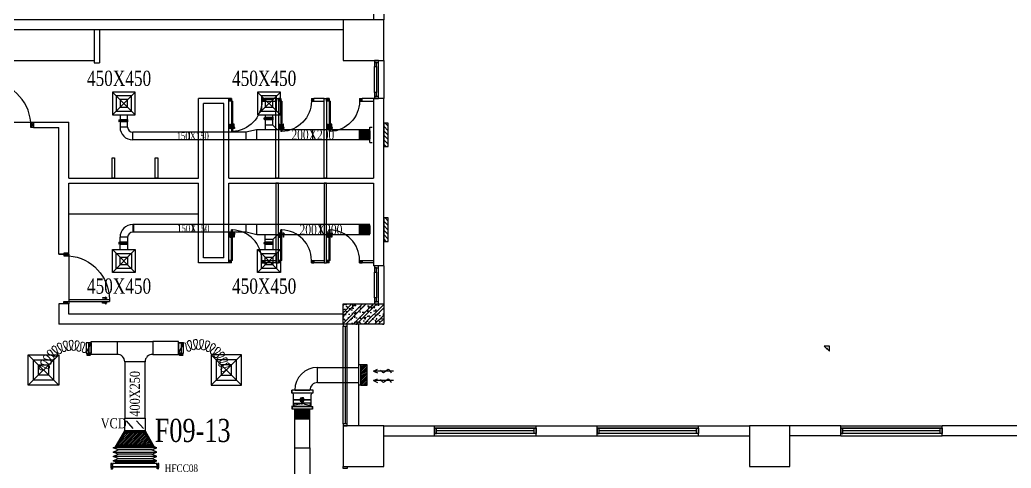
# Model space of a CAD drawing. Header units: metres. Extents: x 352651 to 1421851, y -87441 to -24441.
# Drawn here: x 1104416 to 1123938, y -57295 to -48460 of the extents above; entities that cross this region are included whole.
import ezdxf
from ezdxf.enums import TextEntityAlignment as Align

# ---------------------------------------------------------------- set-up
doc = ezdxf.new("R2010")
doc.units = ezdxf.units.M
doc.header["$LTSCALE"] = 300
doc.header["$MEASUREMENT"] = 0
for name, color, linetype in [('bat noi mem', 4, 'CONTINUOUS'), ('CUA', 8, 'CONTINUOUS'), ('CUAGIO', 2, 'CONTINUOUS'), ('dien', 2, 'CONTINUOUS'), ('HATCH', 145, 'CONTINUOUS'), ('KT', 1, 'CONTINUOUS'), ('THAY', 9, 'CONTINUOUS'), ('thiet bi', 11, 'CONTINUOUS'), ('TUONG', 7, 'CONTINUOUS'), ('vach', 6, 'CONTINUOUS')]:
    doc.layers.add(name, color=color, linetype=linetype)
doc.layers.add('noi mem', color=5, linetype='BATTING', lineweight=0)
doc.styles.add('PHU', font='vntimeh.shx', dxfattribs={"width": 0.8})
doc.styles.add('ROMANS', font='romans.shx', dxfattribs={"width": 0.75, "bigfont": 'romancvn.shx'})
doc.styles.add('VNCC-RMD', font='vntimeh.shx', dxfattribs={"width": 0.75, "height": 300, "bigfont": 'vns.shx'})
doc.linetypes.add('BATTING', pattern='A,0.0001,-0.1,[134,ltypeshp.shx,S=0.1,R=0,X=-0.1,Y=0],-0.2,[134,ltypeshp.shx,S=0.1,R=180,X=0.1,Y=0],-0.1', length=0.4001)

# ---------------------------------------------------------------- blocks, each defined once
blk = doc.blocks.new('A$C1C310622')
at = {"layer": 'CUA', "ltscale": 0.2}
for p, q in [((-167.75, -342.85), (-168.25, -343.35)), ((-167.75, -343.35), (-168.25, -342.85)), ((-167.75, -342.85), (-168.25, -342.85)), ((-168.25, -343.35), (-168.25, -342.85)), ((-167.75, -343.35), (-168.25, -343.35)), ((-167.75, -342.85), (-167.75, -343.35)), ((-167.75, -342.85), (-167.75, -343.35)), ((-167.75, -342.85), (-167.75, -342.85)), ((-161.95, -343.35), (-161.95, -349.35)), ((-161.95, -343.35), (-161.75, -343.35)), ((-161.75, -342.85), (-161.75, -343.35)), ((-161.75, -342.85), (-161.75, -342.85)), ((-161.75, -342.85), (-161.25, -342.85)), ((-161.75, -342.85), (-161.75, -343.35)), ((-161.75, -343.35), (-161.25, -342.85)), ((-161.75, -342.85), (-161.25, -343.35)), ((-161.75, -343.35), (-161.75, -349.35)), ((-161.75, -343.35), (-161.25, -343.35)), ((-161.25, -343.35), (-161.25, -342.85)), ((-161.99, -348.6), (-162.48, -348.6)), ((-162.29, -348.44), (-162.29, -347.94)), ((-162.29, -347.94), (-162.17, -347.94)), ((-162.23, -348.86), (-162.23, -348.31)), ((-162.17, -348.44), (-162.17, -347.94)), ((-161.95, -349.35), (-161.75, -349.35)), ((-161.75, -348.6), (-161.26, -348.6)), ((-161.56, -348.44), (-161.56, -347.94)), ((-161.44, -347.94), (-161.56, -347.94)), ((-161.5, -348.86), (-161.5, -348.31)), ((-161.44, -348.44), (-161.44, -347.94))]:
    blk.add_line(p, q, dxfattribs=at)
for centre in [(-162.23, -348.6), (-161.5, -348.6)]:
    blk.add_circle(centre, 0.173, dxfattribs=at)
at = {"layer": 'CUA', "linetype": 'Continuous'}
blk.add_arc((-161.75, -343.35), 6, 180, 268.2368, dxfattribs=at)
blk = doc.blocks.new('c1000')
at = {"layer": 'CUA', "ltscale": 0.2}
for p, q in [((47, 825), (-2, 825)), ((16, 809), (16, 760)), ((22, 851), (22, 797)), ((28, 809), (28, 760)), ((50, 100), (50, 900)), ((90, 900), (50, 900)), ((90, 100), (90, 900)), ((93, 825), (142, 825)), ((112, 809), (112, 760)), ((118, 851), (118, 797)), ((124, 809), (124, 760)), ((16, 760), (28, 760)), ((124, 760), (112, 760)), ((50, 100), (0, 0)), ((50, 0), (0, 100)), ((50, 0), (50, 100)), ((90, 100), (50, 100)), ((50, 0), (50, 0)), ((950, 0), (950, 100)), ((950, 0), (1000, 100)), ((950, 100), (1000, 0)), ((950, 0), (950, 0))]:
    blk.add_line(p, q, dxfattribs=at)
for points in [[(50, 100), (0, 100), (0, 0), (50, 0)], [(950, 100), (1000, 100), (1000, 0), (950, 0)]]:
    blk.add_lwpolyline(points, close=True, dxfattribs=at)
for centre in [(22, 825), (118, 825)]:
    blk.add_circle(centre, 17.3, dxfattribs=at)
blk.add_arc((81, 28), 872, 4.759, 89.399, dxfattribs=at)
blk = doc.blocks.new('cot1')
at = {"layer": 'vach'}
blk.add_lwpolyline([(-400, -400), (400, -400), (400, 400), (-400, 400)], close=True, dxfattribs=at)
blk = doc.blocks.new('SAD')
at = {"layer": 'CUAGIO', "color": 8}
for p, q in [((-300, -300), (300, 300)), ((300, -300), (-300, 300))]:
    blk.add_line(p, q, dxfattribs=at)
at = {"layer": 'CUAGIO'}
blk.add_lwpolyline([(300, -300), (300, 300), (-300, 300), (-300, -300)], close=True, dxfattribs=at)
at = {"layer": 'CUAGIO', "color": 8}
for points in [[(200, -200), (200, 200), (-200, 200), (-200, -200)], [(100, -100), (100, 100), (-100, 100), (-100, -100)]]:
    blk.add_lwpolyline(points, close=True, dxfattribs=at)
blk = doc.blocks.new('1-van gio D200')
at = {"layer": 'CUAGIO'}
h = blk.add_hatch(dxfattribs=at)
h.set_pattern_fill('ANSI31', color=256, scale=100, style=0)
edge = h.paths.add_edge_path()
edge.add_ellipse((486127, -58494), major_axis=(-38.1, 0), ratio=0.310482, start_angle=0, end_angle=360, ccw=False)
for p, q in [((486167, -58437), (486087, -58277)), ((486127, -58257), (486127, -58494))]:
    blk.add_line(p, q, dxfattribs=at)
at = {"layer": 'CUAGIO', "const_width": 3}
for points in [[(486127, -58457), (486177, -58457), (486177, -58257), (486077, -58257), (486077, -58457), (486127, -58457)], [(486167, -58437), (486087, -58277)], [(486127, -58257), (486127, -58494)]]:
    blk.add_lwpolyline(points, dxfattribs=at)
at = {"layer": 'CUAGIO'}
blk.add_lwpolyline([(486177, -58457), (486077, -58457), (486077, -58257), (486177, -58257)], close=True, dxfattribs=at)
at = {"layer": 'CUAGIO', "const_width": 5.35}
blk.add_lwpolyline([(486131, -58357, -1), (486123, -58357, -1)], format="xyb", close=True, dxfattribs=at)
at = {"layer": 'CUAGIO', "extrusion": (0, 0, -1)}
blk.add_ellipse((486127, -58494), major_axis=(-38.1, 0), ratio=0.310482, start_param=-1.570796, end_param=4.712389, dxfattribs=at)
blk = doc.blocks.new('Quat thong gio 2')
at = {"layer": 'CUAGIO', "color": 2}
for p, q in [((604439, -54339), (604439, -54304)), ((604439, -54689), (604439, -54339)), ((604439, -54339), (604676, -54339)), ((604504, -54352), (604504, -54499)), ((604574, -54339), (604574, -54478)), ((604576, -54339), (604576, -54478)), ((604711, -54304), (604711, -54724)), ((604711, -54304), (604711, -54304)), ((604493, -54499), (604493, -54511)), ((604493, -54499), (604512, -54499)), ((604493, -54523), (604493, -54511)), ((604493, -54523), (604512, -54523)), ((604504, -54486), (604497, -54486)), ((604504, -54536), (604497, -54536)), ((604500, -54486), (604500, -54499)), ((604500, -54536), (604500, -54523)), ((604504, -54670), (604504, -54523)), ((604512, -54499), (604512, -54511)), ((604512, -54506), (604535, -54506)), ((604512, -54523), (604512, -54511)), ((604512, -54516), (604535, -54516)), ((604535, -54494), (604551, -54479)), ((604535, -54494), (604535, -54511)), ((604535, -54528), (604535, -54511)), ((604535, -54528), (604551, -54543)), ((604551, -54479), (604551, -54511)), ((604551, -54479), (604598, -54479)), ((604551, -54543), (604551, -54511)), ((604551, -54543), (604598, -54543)), ((604574, -54543), (604574, -54689)), ((604575, -54543), (604575, -54479)), ((604576, -54543), (604576, -54689)), ((604598, -54479), (604598, -54543)), ((604613, -54494), (604613, -54511)), ((604613, -54528), (604613, -54511)), ((604439, -54689), (604676, -54689)), ((604439, -54689), (604439, -54724)), ((604711, -54724), (604711, -54724))]:
    blk.add_line(p, q, dxfattribs=at)
at = {"layer": 'CUAGIO', "color": 2, "const_width": 1}
for points in [[(604439, -54304), (604439, -54339)], [(604439, -54724), (604439, -54689)]]:
    blk.add_lwpolyline(points, dxfattribs=at)
for points in [[(604711, -54304), (604711, -54304, -0.414214), (604676, -54339), (604439, -54339)], [(604711, -54724), (604711, -54724, 0.414214), (604676, -54689), (604439, -54689)]]:
    blk.add_lwpolyline(points, format="xyb", dxfattribs=at)
at = {"layer": 'CUAGIO', "color": 2}
for points in [[(604497, -54486, -0.067078), (604469, -54367, -0.673836), (604504, -54352)], [(604497, -54536, 0.067078), (604469, -54655, 0.673836), (604504, -54670)]]:
    blk.add_lwpolyline(points, format="xyb", dxfattribs=at)
for centre, radius, start, end in [((604676, -54304), 35, 270, 0), ((604575, -54478), 1.5, 213.5573, 326.4427), ((604575, -54544), 1.5, 33.5573, 146.4427), ((604598, -54494), 15, 0, 90), ((604598, -54528), 15, 270, 0), ((604676, -54724), 35, 0, 90)]:
    blk.add_arc(centre, radius, start, end, dxfattribs=at)
blk = doc.blocks.new('bac noi mem')
at = {"layer": 'bat noi mem'}
for p, q in [((493887, -64673), (493867, -64693)), ((494067, -64693), (493867, -64693)), ((493867, -64693), (493887, -64713)), ((493887, -64713), (493867, -64733)), ((494067, -64733), (493867, -64733)), ((493867, -64733), (493887, -64753)), ((493887, -64753), (493867, -64773)), ((494067, -64773), (493867, -64773)), ((493867, -64773), (493887, -64793)), ((493887, -64793), (493867, -64813)), ((494067, -64813), (493867, -64813)), ((493867, -64813), (493887, -64833)), ((494047, -64673), (493887, -64673)), ((494047, -64713), (493887, -64713)), ((494047, -64753), (493887, -64753)), ((494047, -64793), (493887, -64793)), ((494047, -64673), (494067, -64693)), ((494067, -64693), (494047, -64713)), ((494047, -64713), (494067, -64733)), ((494067, -64733), (494047, -64753)), ((494047, -64753), (494067, -64773)), ((494067, -64773), (494047, -64793)), ((494047, -64793), (494067, -64813)), ((494067, -64813), (494047, -64833)), ((493887, -64833), (493867, -64853)), ((494067, -64853), (493867, -64853)), ((493867, -64853), (493887, -64873)), ((494047, -64833), (493887, -64833)), ((494047, -64873), (493887, -64873)), ((494047, -64833), (494067, -64853)), ((494067, -64853), (494047, -64873))]:
    blk.add_line(p, q, dxfattribs=at)

msp = doc.modelspace()

# ---------------------------------------------------------------- hatches: boundary and pattern name
at = {"layer": 'CUAGIO'}
h = msp.add_hatch(dxfattribs=at)
h.set_pattern_fill('ANSI31', color=256, scale=100, style=0)
h.set_pattern_definition([(315, (1135618.2644, 192615.432), (4.41941738, 4.41941738), [])])
edge = h.paths.add_edge_path()
edge.add_ellipse((1106371.3, -50448.1), major_axis=(0, -19), ratio=0.3104819, start_angle=0, end_angle=360, ccw=False)
h = msp.add_hatch(dxfattribs=at)
h.set_pattern_fill('ANSI31', color=256, scale=100, style=0)
h.set_pattern_definition([(315, (1138475.8026, 192657.5093), (4.41941738, 4.41941738), [])])
edge = h.paths.add_edge_path()
edge.add_ellipse((1109228.8, -50406), major_axis=(0, -19), ratio=0.3104819, start_angle=0, end_angle=360, ccw=False)
h = msp.add_hatch(dxfattribs=at)
h.set_pattern_fill('ANSI31', color=256, scale=500, style=0)
h.set_pattern_definition([(315, (597745.29, -99930.654), (-44.194174, -44.194174), [])])
h.paths.add_polyline_path([(1111582.1, -50955.2), (1111669.3, -50955.2), (1111669.3, -50494.3), (1111582.1, -50494.3)])
h = msp.add_hatch(dxfattribs=at)
h.set_pattern_fill('ANSI31', color=256, scale=500, style=0)
h.set_pattern_definition([(315, (597745.29, -101800.344), (-44.194174, -44.194174), [])])
h.paths.add_polyline_path([(1111582.1, -52824.8), (1111669.3, -52824.8), (1111669.3, -52364), (1111582.1, -52364)])
h = msp.add_hatch(dxfattribs=at)
h.set_pattern_fill('ANSI31', color=256, scale=100, style=0)
h.set_pattern_definition([(315, (1135618.2644, 190203.664), (4.41941738, 4.41941738), [])])
edge = h.paths.add_edge_path()
edge.add_ellipse((1106371.3, -52859.8), major_axis=(0, -19), ratio=0.3104819, start_angle=0, end_angle=360, ccw=False)
h = msp.add_hatch(dxfattribs=at)
h.set_pattern_fill('ANSI31', color=256, scale=100, style=0)
h.set_pattern_definition([(315, (1138475.8026, 190203.664), (4.41941738, 4.41941738), [])])
edge = h.paths.add_edge_path()
edge.add_ellipse((1109228.8, -52859.8), major_axis=(0, -19), ratio=0.3104819, start_angle=0, end_angle=360, ccw=False)
h = msp.add_hatch(dxfattribs=at)
h.set_pattern_fill('DOTS', color=256, scale=200, style=0)
h.set_pattern_definition([(0, (276628.832, -113850.794), (6.25, 12.5), [0, -12.5])])
h.paths.add_polyline_path([(1106482.1, -56561.5), (1106301.1, -56871.5), (1107063.1, -56871.5), (1106882.1, -56561.5)])
h.paths.add_polyline_path([(1106864.9, -56591.5), (1107010.8, -56841.5), (1106353.4, -56841.5), (1106499.3, -56591.5)], flags=16)
h = msp.add_hatch(dxfattribs=at)
h.set_pattern_fill('ANSI31', color=256, scale=200, style=0)
h.set_pattern_definition([(45, (264041.88, -88621.382), (-17.6776695, 17.6776695), [])])
h.paths.add_polyline_path([(1107010.8, -56841.5), (1106864.9, -56591.5), (1106499.3, -56591.5), (1106353.4, -56841.5)])
at = {"layer": 'dien'}
h = msp.add_hatch(dxfattribs=at)
h.set_pattern_fill('ANSI31', color=256, scale=200, style=0)
h.set_pattern_definition([(45, (351344.898, -63978.07), (-17.6776695, 17.6776695), [])])
h.paths.add_polyline_path([(1111258.1, -55259.6), (1111132.1, -55259.6), (1111132.1, -55659.6), (1111258.1, -55659.6)])
at = {"layer": 'HATCH', "linetype": 'Continuous'}
h = msp.add_hatch(dxfattribs=at)
h.set_pattern_fill('ANSI32', color=256, scale=400, style=0)
h.set_pattern_definition([(45, (622949.62, -347750.56), (-106.066017, 106.066017), []), (45, (623020.34, -347750.56), (-106.066017, 106.066017), [])])
h.paths.add_polyline_path([(1111482.1, -54059.6), (1111182.1, -54059.6), (1111182.1, -54359.6), (1111482.1, -54359.6)])
h.paths.add_polyline_path([(1111582.1, -54059.6), (1111482.1, -54059.6), (1111482.1, -54359.6), (1111582.1, -54359.6)])
h.paths.add_polyline_path([(1111182.1, -54059.6), (1110782.1, -54059.6), (1110782.1, -54359.6), (1111182.1, -54359.6)])
h.paths.add_polyline_path([(1111182.1, -54359.6), (1110782.1, -54359.6), (1110782.1, -54459.6), (1111182.1, -54459.6)])
h.paths.add_polyline_path([(1111582.1, -54359.6), (1111182.1, -54359.6), (1111182.1, -54459.6), (1111582.1, -54459.6)])
h = msp.add_hatch(dxfattribs=at)
h.set_pattern_fill('AR-CONC,_O', color=256, scale=30)
h.set_pattern_definition([(50, (622949.62, -347750.56), (215.178055, -18.82564), [22.5, -247.5]), (355, (622949.62, -347750.56), (-41.6254, 225.65764), [18, -198]), (100.4514, (622967.56, -347752.12), (173.552815, 206.83186), [19.12206, -210.34263]), (46.1842, (622949.62, -347690.56), (320.17231, -49.6557), [33.75, -371.25]), (96.6356, (622976.3, -347694.7), (280.39881, 292.23536), [28.68309, -315.5139]), (351.1842, (622949.62, -347690.56), (280.39858, 292.23558), [27, -297]), (21, (622979.62, -347705.56), (179.072116, -120.785667), [22.5, -247.5]), (326, (622979.62, -347705.56), (72.9946, 217.54501), [18, -198]), (71.4514, (622994.55, -347715.62), (252.06679, 96.75915), [19.12206, -210.34263]), (37.5, (622949.624, -347750.556), (3.647957, 99.868156), [0, -195.6, 0, -201, 0, -198.75]), (7.5, (622949.62, -347750.56), (78.920861, 118.323514), [0, -114.6, 0, -191.1, 0, -75.75]), (327.5, (622882.724, -347750.556), (160.146731, -6.766462), [0, -75, 0, -234, 0, -310.5]), (317.5, (622852.72, -347750.56), (174.95585, 30.031495), [0, -97.5, 0, -155.4, 0, -220.5])])
h.paths.add_polyline_path([(1111482.1, -54059.6), (1111182.1, -54059.6), (1111182.1, -54359.6), (1111482.1, -54359.6)])
h.paths.add_polyline_path([(1111582.1, -54059.6), (1111482.1, -54059.6), (1111482.1, -54359.6), (1111582.1, -54359.6)])
h.paths.add_polyline_path([(1111582.1, -54359.6), (1111182.1, -54359.6), (1111182.1, -54459.6), (1111582.1, -54459.6)])
h.paths.add_polyline_path([(1111182.1, -54359.6), (1110782.1, -54359.6), (1110782.1, -54459.6), (1111182.1, -54459.6)])
h.paths.add_polyline_path([(1111182.1, -54059.6), (1110782.1, -54059.6), (1110782.1, -54359.6), (1111182.1, -54359.6)])

# ---------------------------------------------------------------- linework, layer by layer
at = {"layer": 'bat noi mem'}
for p, q in [((1109849.8, -56131.6), (1109829.8, -56151.6)), ((1110129.4, -56151.6), (1109829.8, -56151.6)), ((1109829.8, -56151.6), (1109849.8, -56171.6)), ((1109849.8, -56171.6), (1109829.8, -56191.6)), ((1110129.4, -56191.6), (1109829.8, -56191.6)), ((1109829.8, -56191.6), (1109849.8, -56211.6)), ((1109849.8, -56211.6), (1109829.8, -56231.6)), ((1110109.4, -56131.6), (1109849.8, -56131.6)), ((1110109.4, -56171.6), (1109849.8, -56171.6)), ((1110109.4, -56211.6), (1109849.8, -56211.6)), ((1110109.4, -56131.6), (1110129.4, -56151.6)), ((1110129.4, -56151.6), (1110109.4, -56171.6)), ((1110109.4, -56171.6), (1110129.4, -56191.6)), ((1110129.4, -56191.6), (1110109.4, -56211.6)), ((1110109.4, -56211.6), (1110129.4, -56231.6)), ((1110129.4, -56231.6), (1109829.8, -56231.6)), ((1109829.8, -56231.6), (1109849.8, -56251.6)), ((1109849.8, -56251.6), (1109829.8, -56271.6)), ((1110129.4, -56271.6), (1109829.8, -56271.6)), ((1109829.8, -56271.6), (1109849.8, -56291.6)), ((1109849.8, -56291.6), (1109829.8, -56311.6)), ((1110129.4, -56311.6), (1109829.8, -56311.6)), ((1109829.8, -56311.6), (1109849.8, -56331.6)), ((1110129.4, -56331.6), (1109829.8, -56331.6)), ((1110109.4, -56251.6), (1109849.8, -56251.6)), ((1110109.4, -56291.6), (1109849.8, -56291.6)), ((1110129.4, -56231.6), (1110109.4, -56251.6)), ((1110109.4, -56251.6), (1110129.4, -56271.6)), ((1110129.4, -56271.6), (1110109.4, -56291.6)), ((1110109.4, -56291.6), (1110129.4, -56311.6)), ((1110129.4, -56311.6), (1110109.4, -56331.6)), ((1107113.1, -56892.9), (1106251.1, -56892.9)), ((1107113.1, -56892.9), (1106251.1, -56892.9)), ((1106251.1, -56978.6), (1107113.1, -56978.6)), ((1107013.1, -56935.7), (1106351.1, -56935.7)), ((1107113.1, -57064.3), (1106251.1, -57064.3)), ((1107113.1, -57150), (1106251.1, -57150)), ((1106301.1, -57171.5), (1107063.1, -57171.5)), ((1107013.1, -57021.5), (1106351.1, -57021.5)), ((1106351.1, -57107.2), (1107013.1, -57107.2))]:
    msp.add_line(p, q, dxfattribs=at)
for points in [[(1106301.1, -57171.5), (1106251.1, -57150), (1106351.1, -57107.2), (1106251.1, -57064.3), (1106351.1, -57021.5), (1106251.1, -56978.6), (1106351.1, -56935.7), (1106251.1, -56892.9), (1106301.1, -56871.5)], [(1107063.1, -57171.5), (1107113.1, -57150), (1107013.1, -57107.2), (1107113.1, -57064.3), (1107013.1, -57021.5), (1107113.1, -56978.6), (1107013.1, -56935.7), (1107113.1, -56892.9), (1107063.1, -56871.5)]]:
    msp.add_lwpolyline(points, dxfattribs=at)
at = {"layer": 'CUA', "linetype": 'Continuous'}
for p, q in [((1105882.1, -48659.6), (1105882.1, -49309.6)), ((1105982.1, -48659.6), (1105982.1, -49309.6)), ((1103582.1, -49259.6), (1105882.1, -49259.6)), ((1105882.1, -49309.6), (1105982.1, -49309.6)), ((1111402.1, -49889.6), (1111402.1, -49379.6)), ((1111442.1, -49379.6), (1111442.1, -49889.6)), ((1111482.1, -49969.6), (1111482.1, -49299.6)), ((1109457.1, -50009.6), (1109232.1, -50009.6)), ((1109232.1, -50059.6), (1109457.1, -50059.6)), ((1110407.1, -50009.6), (1110207.1, -50009.6)), ((1110207.1, -50059.6), (1110407.1, -50059.6)), ((1111382.1, -50009.6), (1111157.1, -50009.6)), ((1111157.1, -50059.6), (1111382.1, -50059.6)), ((1105382.1, -52279.6), (1107932.1, -52279.6)), ((1109232.1, -53199.6), (1109457.1, -53199.6)), ((1109457.1, -53249.6), (1109232.1, -53249.6)), ((1110207.1, -53199.6), (1110407.1, -53199.6)), ((1110407.1, -53249.6), (1110207.1, -53249.6)), ((1111157.1, -53199.6), (1111382.1, -53199.6)), ((1111382.1, -53249.6), (1111157.1, -53249.6)), ((1111402.1, -53939.6), (1111402.1, -53429.6)), ((1111442.1, -53429.6), (1111442.1, -53939.6)), ((1111482.1, -54019.6), (1111482.1, -53349.6)), ((1110782.1, -56419.6), (1110782.1, -54499.6)), ((1110782.1, -56419.6), (1110782.1, -54499.6)), ((1110822.1, -54499.6), (1110822.1, -56419.6)), ((1110822.1, -54499.6), (1110822.1, -56419.6)), ((1110862.1, -56419.6), (1110862.1, -54499.6)), ((1110862.1, -56419.6), (1110862.1, -54499.6)), ((1112582.1, -56509.6), (1114582.1, -56509.6)), ((1114582.1, -56509.6), (1112582.1, -56509.6)), ((1114582.1, -56609.6), (1112582.1, -56609.6)), ((1114542.1, -56559.6), (1112622.1, -56559.6)), ((1115782.1, -56509.6), (1117782.1, -56509.6)), ((1117782.1, -56509.6), (1115782.1, -56509.6)), ((1117782.1, -56609.6), (1115782.1, -56609.6)), ((1117742.1, -56559.6), (1115822.1, -56559.6)), ((1120582.1, -56509.6), (1122582.1, -56509.6)), ((1122582.1, -56509.6), (1120582.1, -56509.6)), ((1122582.1, -56609.6), (1120582.1, -56609.6)), ((1122542.1, -56559.6), (1120622.1, -56559.6))]:
    msp.add_line(p, q, dxfattribs=at)
at = {"layer": 'CUA'}
for points in [[(1111402.1, -49299.6), (1111482.1, -49299.6), (1111482.1, -49259.6), (1111402.1, -49259.6)], [(1111402.1, -49299.6), (1111402.1, -49379.6), (1111442.1, -49379.6), (1111442.1, -49299.6)], [(1111402.1, -49889.6), (1111402.1, -49969.6), (1111442.1, -49969.6), (1111442.1, -49889.6)], [(1111402.1, -50009.6), (1111482.1, -50009.6), (1111482.1, -49969.6), (1111402.1, -49969.6)], [(1111402.1, -53349.6), (1111482.1, -53349.6), (1111482.1, -53309.6), (1111402.1, -53309.6)], [(1111402.1, -53349.6), (1111402.1, -53429.6), (1111442.1, -53429.6), (1111442.1, -53349.6)], [(1111402.1, -53939.6), (1111402.1, -54019.6), (1111442.1, -54019.6), (1111442.1, -53939.6)], [(1111402.1, -54059.6), (1111482.1, -54059.6), (1111482.1, -54019.6), (1111402.1, -54019.6)]]:
    msp.add_lwpolyline(points, close=True, dxfattribs=at)
at = {"layer": 'CUA', "linetype": 'Continuous'}
for points in [[(1109457.1, -51579.6), (1109457.1, -50009.6), (1109507.1, -50009.6), (1109507.1, -51579.6)], [(1110407.1, -51579.6), (1110407.1, -50009.6), (1110457.1, -50009.6), (1110457.1, -51579.6)], [(1106232.1, -51179.6), (1106282.1, -51179.6), (1106282.1, -51579.6), (1106232.1, -51579.6)], [(1107082.1, -51179.6), (1107132.1, -51179.6), (1107132.1, -51579.6), (1107082.1, -51579.6)], [(1109457.1, -51679.6), (1109457.1, -53249.6), (1109507.1, -53249.6), (1109507.1, -51679.6)], [(1110407.1, -51679.6), (1110407.1, -53249.6), (1110457.1, -53249.6), (1110457.1, -51679.6)], [(1110782.1, -54499.6), (1110862.1, -54499.6), (1110862.1, -54459.6), (1110782.1, -54459.6)], [(1110782.1, -56459.6), (1110862.1, -56459.6), (1110862.1, -56419.6), (1110782.1, -56419.6)], [(1110782.1, -56459.6), (1110862.1, -56459.6), (1110862.1, -56419.6), (1110782.1, -56419.6)], [(1112582.1, -56609.6), (1112622.1, -56609.6), (1112622.1, -56509.6), (1112582.1, -56509.6)], [(1114582.1, -56609.6), (1114542.1, -56609.6), (1114542.1, -56509.6), (1114582.1, -56509.6)], [(1115782.1, -56609.6), (1115822.1, -56609.6), (1115822.1, -56509.6), (1115782.1, -56509.6)], [(1117782.1, -56609.6), (1117742.1, -56609.6), (1117742.1, -56509.6), (1117782.1, -56509.6)], [(1120582.1, -56609.6), (1120622.1, -56609.6), (1120622.1, -56509.6), (1120582.1, -56509.6)], [(1122582.1, -56609.6), (1122542.1, -56609.6), (1122542.1, -56509.6), (1122582.1, -56509.6)], [(1110782.1, -57259.6), (1110862.1, -57259.6), (1110862.1, -57299.6), (1110782.1, -57299.6)]]:
    msp.add_lwpolyline(points, close=True, dxfattribs=at)
at = {"layer": 'CUAGIO'}
for p, q in [((1106389.6, -50332.6), (1106389.6, -50574.7)), ((1106539.6, -50574.7), (1106539.6, -50332.6)), ((1109247.1, -50332.6), (1109247.1, -50624.7)), ((1109397.1, -50532.6), (1109397.1, -50332.6)), ((1106539.6, -50448.1), (1106371.3, -50448.1)), ((1109397.1, -50406), (1109228.8, -50406)), ((1109397.1, -50532.6), (1109247.1, -50532.6)), ((1109397.1, -50532.6), (1109489.2, -50624.7)), ((1106539.6, -50574.7), (1106389.6, -50574.7)), ((1108865.9, -50674.7), (1106639.6, -50674.7)), ((1106639.6, -50824.7), (1106639.6, -50674.7)), ((1107755.9, -50824.7), (1107755.9, -50674.7)), ((1109075.9, -50624.7), (1108865.9, -50674.7)), ((1108865.9, -50674.7), (1108865.9, -50824.7)), ((1109075.9, -50624.7), (1109075.9, -50824.7)), ((1109163.8, -50624.7), (1109075.9, -50624.7)), ((1111305.3, -50624.7), (1109163.8, -50624.7)), ((1110185.9, -50824.7), (1110185.9, -50624.7)), ((1111305.3, -50874.7), (1111305.3, -50574.7)), ((1111305.3, -50574.7), (1111351.4, -50574.7)), ((1111305.3, -50824.7), (1106639.6, -50824.7)), ((1111305.3, -50874.7), (1111351.4, -50874.7)), ((1111305.3, -52494.4), (1106639.6, -52494.4)), ((1106639.6, -52494.4), (1106639.6, -52644.4)), ((1106655.3, -52494.4), (1106655.3, -52644.4)), ((1107822.3, -52494.4), (1107822.3, -52644.4)), ((1108875.3, -52644.4), (1108875.3, -52494.4)), ((1109085.3, -52694.4), (1109085.3, -52494.4)), ((1110346.6, -52694.4), (1110346.6, -52494.4)), ((1108875.3, -52644.4), (1106639.6, -52644.4)), ((1109085.3, -52694.4), (1108875.3, -52644.4)), ((1111305.3, -52694.4), (1109085.3, -52694.4)), ((1109247.1, -52986.5), (1109247.1, -52694.4)), ((1109397.1, -52786.5), (1109489.2, -52694.4)), ((1106539.6, -52859.8), (1106371.3, -52859.8)), ((1106389.6, -52986.5), (1106389.6, -52744.4)), ((1106539.6, -52744.4), (1106389.6, -52744.4)), ((1106539.6, -52744.4), (1106539.6, -52986.5)), ((1109397.1, -52859.8), (1109228.8, -52859.8)), ((1109397.1, -52786.5), (1109247.1, -52786.5)), ((1109397.1, -52786.5), (1109397.1, -52986.5)), ((1120358.7, -54890), (1120258.7, -54890)), ((1120258.7, -54890), (1120358.7, -54990)), ((1120358.7, -54990), (1120358.7, -54890)), ((1106882.1, -55201.5), (1106482.1, -55201.5)), ((1110279.4, -55609.6), (1110279.4, -55309.6)), ((1111082.1, -55259.6), (1111082.1, -55659.6)), ((1111132.1, -55259.6), (1111082.1, -55259.6)), ((1111082.1, -55259.6), (1111082.1, -55659.6)), ((1111132.1, -55259.6), (1111082.1, -55259.6)), ((1111132.1, -55659.6), (1111132.1, -55259.6)), ((1111132.1, -55659.6), (1111132.1, -55259.6)), ((1109769.4, -55809.6), (1109769.4, -55759.6)), ((1110189.4, -55809.6), (1110189.4, -55759.6)), ((1111132.1, -55659.6), (1111082.1, -55659.6)), ((1111132.1, -55659.6), (1111082.1, -55659.6)), ((1109779.4, -56081.6), (1109779.4, -56131.6)), ((1110179.4, -56131.6), (1110179.4, -56081.6)), ((1106649, -56510.7), (1106515.2, -56362.2)), ((1106849, -56510.7), (1106715.2, -56362.2)), ((1106301.1, -56871.5), (1106482.1, -56561.5)), ((1106482.1, -56561.5), (1106882.1, -56561.5)), ((1106882.1, -56561.5), (1107063.1, -56871.5)), ((1106301.1, -56871.5), (1107063.1, -56871.5)), ((1106301.1, -56871.5), (1107063.1, -56871.5)), ((1107013.1, -56935.7), (1107013.1, -56935.7))]:
    msp.add_line(p, q, dxfattribs=at)
at = {"layer": 'CUAGIO', "linetype": 'ByBlock', "ltscale": 1.5}
for p, q in [((1111105.3, -50824.7), (1111105.3, -50624.7)), ((1111105.3, -52694.4), (1111105.3, -52494.4))]:
    msp.add_line(p, q, dxfattribs=at)
at = {"layer": 'CUAGIO', "ltscale": 1.5}
for p, q in [((1106332.1, -54801.5), (1107032.1, -54801.5)), ((1109829.4, -56891.6), (1109829.4, -56131.6)), ((1110129.4, -56891.6), (1110129.4, -56131.6))]:
    msp.add_line(p, q, dxfattribs=at)
at = {"layer": 'CUAGIO', "color": 2}
for p, q in [((1106482.1, -55201.5), (1106482.1, -56311.5)), ((1106882.1, -56311.5), (1106882.1, -55201.5)), ((1110279.4, -55309.6), (1111082.1, -55309.6)), ((1110279.4, -55609.6), (1111082.1, -55609.6)), ((1109829.4, -55759.6), (1110129.4, -55759.6)), ((1110129.4, -56131.6), (1109829.4, -56131.6))]:
    msp.add_line(p, q, dxfattribs=at)
at = {"layer": 'CUAGIO', "color": 6, "ltscale": 100}
for p, q in [((1111378.8, -55380), (1111460.3, -55345.2)), ((1111773.8, -55380), (1111378.8, -55380)), ((1111378.8, -55380), (1111460.3, -55414.8)), ((1111378.8, -55570), (1111460.3, -55535.2)), ((1111773.8, -55570), (1111378.8, -55570)), ((1111378.8, -55570), (1111460.3, -55604.8))]:
    msp.add_line(p, q, dxfattribs=at)
at = {"layer": 'CUAGIO', "const_width": 1.5}
for points in [[(1106539.6, -50448.1), (1106371.3, -50448.1)], [(1106389.6, -50448.1), (1106389.6, -50473.1), (1106539.6, -50473.1), (1106539.6, -50423.1), (1106389.6, -50423.1), (1106389.6, -50448.1)], [(1106424.3, -50468.1), (1106504.2, -50428.1)], [(1109397.1, -50406), (1109228.8, -50406)], [(1109247.1, -50406), (1109247.1, -50431), (1109397.1, -50431), (1109397.1, -50381), (1109247.1, -50381), (1109247.1, -50406)], [(1109281.8, -50426), (1109361.7, -50386)], [(1106539.6, -52859.8), (1106371.3, -52859.8)], [(1106389.6, -52859.8), (1106389.6, -52884.8), (1106539.6, -52884.8), (1106539.6, -52834.8), (1106389.6, -52834.8), (1106389.6, -52859.8)], [(1106424.3, -52879.8), (1106504.2, -52839.9)], [(1109397.1, -52859.8), (1109228.8, -52859.8)], [(1109247.1, -52859.8), (1109247.1, -52884.8), (1109397.1, -52884.8), (1109397.1, -52834.8), (1109247.1, -52834.8), (1109247.1, -52859.8)], [(1109281.8, -52879.8), (1109361.7, -52839.9)]]:
    msp.add_lwpolyline(points, dxfattribs=at)
at = {"layer": 'CUAGIO'}
for points in [[(1106389.6, -50473.1), (1106389.6, -50423.1), (1106539.6, -50423.1), (1106539.6, -50473.1)], [(1109247.1, -50431), (1109247.1, -50381), (1109397.1, -50381), (1109397.1, -50431)], [(1111582.1, -50955.2), (1111669.3, -50955.2), (1111669.3, -50494.3), (1111582.1, -50494.3)], [(1111582.1, -52824.8), (1111669.3, -52824.8), (1111669.3, -52364), (1111582.1, -52364)], [(1106389.6, -52884.8), (1106389.6, -52834.8), (1106539.6, -52834.8), (1106539.6, -52884.8)], [(1109247.1, -52884.8), (1109247.1, -52834.8), (1109397.1, -52834.8), (1109397.1, -52884.8)], [(1105772.1, -54826.5), (1105822.1, -54826.5), (1105822.1, -55026.5), (1105772.1, -55026.5)], [(1106332.1, -55051.5), (1105822.1, -55051.5), (1105822.1, -54801.5), (1106332.1, -54801.5)], [(1107032.1, -55051.5), (1107542.1, -55051.5), (1107542.1, -54801.5), (1107032.1, -54801.5)], [(1107542.1, -54826.5), (1107592.1, -54826.5), (1107592.1, -55026.5), (1107542.1, -55026.5)], [(1106482.1, -56311.5), (1106882.1, -56311.5), (1106882.1, -56561.5), (1106482.1, -56561.5)], [(1106482.1, -56561.5), (1106882.1, -56561.5), (1107063.1, -56871.5), (1106301.1, -56871.5)], [(1106499.3, -56591.5), (1106864.9, -56591.5), (1107010.8, -56841.5), (1106353.4, -56841.5)]]:
    msp.add_lwpolyline(points, close=True, dxfattribs=at)
for points, const_width in [([(1106464.3, -50449.9, -1), (1106464.3, -50446.2, -1)], 2.67), ([(1109321.8, -50407.8, -1), (1109321.8, -50404.2, -1)], 2.67), ([(1106464.3, -52861.7, -1), (1106464.3, -52858, -1)], 2.67), ([(1109321.8, -52861.7, -1), (1109321.8, -52858, -1)], 2.67), ([(1120298.7, -54937.3, 1), (1120318.7, -54937.3, 1)], 20), ([(1106577.1, -56436.5, 1), (1106587.1, -56436.5, 1)], 10), ([(1106777.1, -56436.5, 1), (1106787.1, -56436.5, 1)], 10)]:
    msp.add_lwpolyline(points, format="xyb", close=True, dxfattribs=dict(at, const_width=const_width))
at = {"layer": 'CUAGIO', "color": 2}
for points in [[(1109769.4, -55809.6), (1110189.4, -55809.6), (1110189.4, -55759.6), (1109769.4, -55759.6)], [(1109779.4, -56081.6), (1110179.4, -56081.6), (1110179.4, -56131.6), (1109779.4, -56131.6)], [(1109829.4, -56891.6), (1110129.4, -56891.6), (1110129.4, -60054), (1109829.4, -60054)]]:
    msp.add_lwpolyline(points, close=True, dxfattribs=at)
at = {"layer": 'CUAGIO'}
for centre, radius, start, end in [((1106639.6, -50574.7), 250, 180, 270), ((1106639.6, -50574.7), 100, 180, 270), ((1106639.6, -52744.4), 250, 90, 180), ((1106639.6, -52744.4), 100, 90, 180), ((1106332.1, -55201.5), 150, 0, 90), ((1107032.1, -55201.5), 150, 90, 180), ((1110279.4, -55759.6), 450, 90, 180), ((1110279.4, -55759.6), 150, 90, 180)]:
    msp.add_arc(centre, radius, start, end, dxfattribs=at)
at = {"layer": 'CUAGIO', "extrusion": (0, 0, -1)}
for centre in [(1106371.3, -50448.1), (1109228.8, -50406), (1106371.3, -52859.8), (1109228.8, -52859.8)]:
    msp.add_ellipse(centre, major_axis=(0, -19), ratio=0.3104819, start_param=-1.5707963, end_param=4.712389, dxfattribs=at)
at = {"layer": 'CUAGIO', "color": 9, "ltscale": 100}
for points in [[(1111735.8, -55420), (1111670.3, -55352.5), (1111577.8, -55414.5), (1111521.8, -55360.5)], [(1111735.8, -55610), (1111670.3, -55542.5), (1111577.8, -55604.5), (1111521.8, -55550.5)]]:
    msp.add_spline(points, degree=3, dxfattribs=at)
at = {"layer": 'dien'}
msp.add_lwpolyline([(1111258.1, -55259.6), (1111132.1, -55259.6), (1111132.1, -55659.6), (1111258.1, -55659.6)], close=True, dxfattribs=at)
at = {"layer": 'noi mem', "linetype": 'ByBlock', "ltscale": 1.5}
for points in [[(1104882.1, -55359.6), (1104831.4, -55354.4, -1.3333333), (1104853.8, -55282.8), (1104898.4, -55307.6), (1104943, -55332.4, 1.3333333), (1104965.5, -55260.8), (1104914.8, -55255.6), (1104863.8, -55246.9, -1.3333333), (1104890.8, -55177), (1104934.4, -55204.8), (1104973.8, -55236.2, 1.3333333), (1105007.6, -55169.2), (1104958.9, -55156.2), (1104910.6, -55137.7, -1.3333333), (1104950.7, -55074.4), (1104988, -55110.2), (1105020.6, -55148.6, 1.3333333), (1105066.8, -55089.5), (1105021.6, -55067.2), (1104977.8, -55039.8, -1.3333333), (1105029.5, -54985.4), (1105059.1, -55027.8), (1105083.6, -55071.9, 1.3333333), (1105140.3, -55022.9), (1105100.3, -54992.2), (1105062.8, -54956.7, -1.3333333), (1105124.1, -54913.5), (1105144.9, -54960.9), (1105160.3, -55008.8, 1.3333333), (1105225.5, -54971.8), (1105192.2, -54934), (1105162.3, -54891.9, -1.3333333), (1105230.8, -54861.4), (1105242, -54911.9), (1105247.8, -54962, 1.3333333), (1105319, -54938.4), (1105293.7, -54894.8), (1105272.5, -54847.6, -1.3333333), (1105345.7, -54831.1), (1105346.8, -54882.8), (1105342.7, -54933, 1.3333333), (1105417.1, -54923.8), (1105400.9, -54876.1), (1105389.3, -54825.7, -1.3333333), (1105464.3, -54823.8), (1105455.3, -54874.7), (1105441.5, -54923.2, 1.3333333), (1105516.3, -54928.6), (1105509.6, -54878.6), (1105508.1, -54827, -1.3333333), (1105582, -54839.7), (1105563.3, -54887.9), (1105541.6, -54934, 1.3333333), (1105614.5, -54951.6), (1105616.2, -54900.7), (1105618.1, -54849.7, -1.3333333), (1105691, -54867.4), (1105669.2, -54913.6), (1105647.4, -54959.7, 1.3333333), (1105720.2, -54977.5), (1105722.1, -54926.5)], [(1107642.1, -54926.5), (1107614.7, -54883.5, -1.3333333), (1107684.6, -54856.1), (1107693.7, -54906.3), (1107702.7, -54956.4, 1.3333333), (1107772.5, -54929.1), (1107745.3, -54886.2), (1107720.9, -54840.6, -1.3333333), (1107792.6, -54818.4), (1107798.2, -54869.8), (1107798, -54920.1, 1.3333333), (1107871.6, -54905.6), (1107852.5, -54859.2), (1107838.3, -54809.5, -1.3333333), (1107913, -54802.9), (1107907.6, -54854.3), (1107896.9, -54903.4, 1.3333333), (1107971.9, -54904.8), (1107963, -54855.4), (1107959.5, -54803.8, -1.3333333), (1108033.9, -54813.1), (1108017.9, -54862.2), (1107997.1, -54908, 1.3333333), (1108070.1, -54925.1), (1108071.8, -54874.9), (1108079.3, -54823.8, -1.3333333), (1108150.1, -54848.6), (1108124, -54893.2), (1108094, -54933.5, 1.3333333), (1108161.8, -54965.7), (1108174, -54916.9), (1108192.1, -54868.5, -1.3333333), (1108256.1, -54907.7), (1108221.2, -54945.8), (1108183.4, -54978.9, 1.3333333), (1108242.9, -55024.6), (1108265.1, -54979.6), (1108293, -54936.1, -1.3333333), (1108347.3, -54987.8), (1108305.2, -55017.8), (1108261.3, -55042.1, 1.3333333), (1108309.8, -55099.3), (1108341, -55060), (1108377.4, -55023.3, -1.3333333), (1108419.6, -55085.3), (1108372.1, -55105.7), (1108324.1, -55120.3, 1.3333333), (1108359.4, -55186.5), (1108398.2, -55154.6), (1108440.8, -55126, -1.3333333), (1108469.9, -55195.1), (1108419.7, -55205.6), (1108369.7, -55215.3, 1.3333333), (1108397.9, -55284.8), (1108440.5, -55256.9), (1108483.2, -55229, -1.3333333), (1108511.4, -55298.5), (1108461.3, -55308.2), (1108411.3, -55317.9, 1.3333333), (1108439.5, -55387.4), (1108482.1, -55359.6)]]:
    msp.add_lwpolyline(points, format="xyb", dxfattribs=at)
at = {"layer": 'THAY'}
for p, q in [((1111582.1, -49259.6), (1111582.1, -50009.6)), ((1103682.1, -50479.6), (1104682.1, -50479.6)), ((1105382.1, -53079.6), (1105382.1, -54059.6)), ((1111582.1, -53309.6), (1111582.1, -54059.6)), ((1111082.1, -54459.6), (1111082.1, -56459.6)), ((1111082.1, -54459.6), (1111082.1, -56459.6))]:
    msp.add_line(p, q, dxfattribs=at)
at = {"layer": 'THAY', "linetype": 'Continuous'}
for p, q in [((1112582.1, -56459.6), (1114582.1, -56459.6)), ((1115782.1, -56459.6), (1117782.1, -56459.6)), ((1120582.1, -56459.6), (1122582.1, -56459.6)), ((1112582.1, -56659.6), (1114582.1, -56659.6)), ((1115782.1, -56659.6), (1117782.1, -56659.6)), ((1120582.1, -56659.6), (1122582.1, -56659.6))]:
    msp.add_line(p, q, dxfattribs=at)
at = {"layer": 'thiet bi'}
for p, q in [((1106301.1, -57171.5), (1106301.1, -57203)), ((1107063.1, -57171.5), (1107063.1, -57203)), ((1107155.1, -57269), (1106209.1, -57269)), ((1107155.1, -57274), (1106209.1, -57274))]:
    msp.add_line(p, q, dxfattribs=at)
for points in [[(1106233.1, -57203), (1106209.1, -57203), (1106209.1, -57290.5)], [(1107115.1, -57203), (1106249.1, -57203)], [(1107155.1, -57203), (1107131.1, -57203)], [(1107155.1, -57290.5), (1107155.1, -57203), (1107131.1, -57203)]]:
    msp.add_lwpolyline(points, dxfattribs=at)
for points in [[(1106209.1, -57306.5), (1106241.1, -57306.5, 1), (1106241.1, -57290.5), (1106209.1, -57290.5)], [(1106233.1, -57203), (1106233.1, -57235, 1), (1106249.1, -57235), (1106249.1, -57203)], [(1107131.1, -57203), (1107131.1, -57235, -1), (1107115.1, -57235), (1107115.1, -57203)], [(1107155.1, -57306.5), (1107123.1, -57306.5, -1), (1107123.1, -57290.5), (1107155.1, -57290.5)]]:
    msp.add_lwpolyline(points, format="xyb", dxfattribs=at)
at = {"layer": 'TUONG'}
for p, q in [((1111382.1, -47659.6), (1111382.1, -48459.6)), ((1111582.1, -47659.6), (1111582.1, -48459.6)), ((1110782.1, -48459.6), (1103582.1, -48459.6)), ((1110782.1, -48659.6), (1103582.1, -48659.6)), ((1108532.1, -50009.6), (1107932.1, -50009.6)), ((1107932.1, -51579.6), (1107932.1, -50009.6)), ((1108032.1, -53149.6), (1108032.1, -50109.6)), ((1108432.1, -50109.6), (1108032.1, -50109.6)), ((1108432.1, -53149.6), (1108432.1, -50109.6)), ((1108532.1, -51579.6), (1108532.1, -50009.6)), ((1111382.1, -50009.6), (1111382.1, -51579.6)), ((1111582.1, -50009.6), (1111382.1, -50009.6)), ((1111582.1, -53309.6), (1111582.1, -50009.6)), ((1104682.1, -50479.6), (1105382.1, -50479.6)), ((1104682.1, -50479.6), (1104682.1, -50579.6)), ((1105382.1, -51081.2), (1105382.1, -50479.6)), ((1104682.1, -50579.6), (1105182.1, -50579.6)), ((1105182.1, -53079.6), (1105182.1, -50579.6)), ((1105382.1, -51579.6), (1105382.1, -51081.2)), ((1105382.1, -51579.6), (1107932.1, -51579.6)), ((1105382.1, -53079.6), (1105382.1, -51679.6)), ((1105382.1, -51679.6), (1107932.1, -51679.6)), ((1107932.1, -53249.6), (1107932.1, -51679.6)), ((1108532.1, -51579.6), (1111382.1, -51579.6)), ((1108532.1, -53249.6), (1108532.1, -51679.6)), ((1108532.1, -51679.6), (1111382.1, -51679.6)), ((1111382.1, -51679.6), (1111382.1, -53309.6)), ((1105182.1, -53079.6), (1105382.1, -53079.6)), ((1105382.1, -53079.6), (1105182.1, -53079.6)), ((1108532.1, -53249.6), (1107932.1, -53249.6)), ((1108432.1, -53149.6), (1108032.1, -53149.6)), ((1111582.1, -53309.6), (1111382.1, -53309.6)), ((1105182.1, -54059.6), (1105182.1, -54459.6)), ((1105382.1, -54059.6), (1105182.1, -54059.6)), ((1105382.1, -54259.6), (1105382.1, -54059.6)), ((1110782.1, -54259.6), (1105382.1, -54259.6)), ((1111582.1, -54459.6), (1105182.1, -54459.6)), ((1111582.1, -56459.6), (1112582.1, -56459.6)), ((1112582.1, -56659.6), (1112582.1, -56459.6)), ((1114582.1, -56659.6), (1114582.1, -56459.6)), ((1114582.1, -56459.6), (1115782.1, -56459.6)), ((1115782.1, -56659.6), (1115782.1, -56459.6)), ((1117782.1, -56659.6), (1117782.1, -56459.6)), ((1117782.1, -56459.6), (1118782.1, -56459.6)), ((1120582.1, -56459.6), (1119582.1, -56459.6)), ((1120582.1, -56659.6), (1120582.1, -56459.6)), ((1124882.1, -56459.6), (1122582.1, -56459.6)), ((1122582.1, -56659.6), (1122582.1, -56459.6)), ((1111582.1, -56659.6), (1112582.1, -56659.6)), ((1114582.1, -56659.6), (1115782.1, -56659.6)), ((1117782.1, -56659.6), (1118782.1, -56659.6)), ((1120582.1, -56659.6), (1119582.1, -56659.6)), ((1124882.1, -56659.6), (1122582.1, -56659.6))]:
    msp.add_line(p, q, dxfattribs=at)
msp.add_lwpolyline([(1110782.1, -54059.6), (1111582.1, -54059.6), (1111582.1, -54459.6), (1110782.1, -54459.6)], close=True, dxfattribs=at)

# ---------------------------------------------------------------- block references
at = {"layer": 'CUA', "linetype": 'Continuous', "xscale": -100, "yscale": 100, "zscale": 100}
for p in [(1092406.7, -15725), (1093381.7, -15725), (1094331.7, -15725)]:
    msp.add_blockref('A$C1C310622', p, dxfattribs=at)
at = {"layer": 'CUA', "linetype": 'Continuous', "xscale": 100, "yscale": 100, "zscale": 100, "rotation": 180}
for p in [(1092406.7, -87534.2), (1093381.7, -87534.2), (1094331.7, -87534.2)]:
    msp.add_blockref('A$C1C310622', p, dxfattribs=at)
at = {"layer": 'CUAGIO', "xscale": 0.75, "yscale": 0.75, "zscale": 0.75}
for p in [(1106464.6, -50107.6), (1109322.1, -50107.6)]:
    msp.add_blockref('SAD', p, dxfattribs=at)
at = {"layer": 'CUAGIO', "xscale": -1}
for name, p, rotation in [('bac noi mem', (1175978.3, -544691.4), 270), ('bac noi mem', (1175978.3, -546561.1), 270), ('SAD', (1104882.1, -55359.6), 180)]:
    msp.add_blockref(name, p, dxfattribs=dict(at, rotation=rotation))
at = {"layer": 'CUAGIO', "xscale": -0.75, "yscale": 0.75, "zscale": 0.75, "rotation": 180}
for p in [(1106464.6, -53211.5), (1109322.1, -53211.5)]:
    msp.add_blockref('SAD', p, dxfattribs=at)
at = {"layer": 'CUAGIO', "xscale": -1}
for p in [(1591899.1, 3430.9), (1593719.1, 3430.9)]:
    msp.add_blockref('1-van gio D200', p, dxfattribs=at)
at = {"layer": 'CUAGIO', "rotation": 180}
msp.add_blockref('SAD', (1108482.1, -55359.6), dxfattribs=at)
at = {"layer": 'CUAGIO', "color": 2, "rotation": 90}
msp.add_blockref('Quat thong gio 2', (1055465.1, -660520.3), dxfattribs=at)
at = {"layer": 'TUONG'}
msp.add_blockref('c1000', (1103682.1, -50579.6), dxfattribs=at)
at = {"layer": 'TUONG', "xscale": -1, "rotation": 270}
msp.add_blockref('c1000', (1105282.1, -54059.6), dxfattribs=at)
at = {"layer": 'vach'}
for p in [(1111182.1, -48859.6), (1111182.1, -56859.6), (1119182.1, -56859.6)]:
    msp.add_blockref('cot1', p, dxfattribs=at)

# ---------------------------------------------------------------- texts
at = {"layer": 'CUAGIO', "color": 3, "style": 'VNCC-RMD', "width": 0.75}
for s, height, p in [('450x450', 300, (1106370.1, -49762.4)), ('450x450', 300, (1109227.7, -49762.4)), ('150x150', 150, (1107822.9, -50824.7)), ('200x200', 200, (1110185.9, -50824.7)), ('150x150', 150, (1107832.3, -52644.4)), ('200x200', 200, (1110346.6, -52694.4)), ('450x450', 300, (1106370.1, -53856.7)), ('450x450', 300, (1109227.7, -53856.7))]:
    msp.add_text(s, height=height, dxfattribs=at).set_placement(p, align=Align.CENTER)
at = {"layer": 'CUAGIO', "color": 2, "insert": (1106581.8, -56279.3), "char_height": 200, "width": 888.608, "attachment_point": 1, "rotation": 90, "style": 'PHU'}
msp.add_mtext('400x250', dxfattribs=at)
at = {"layer": 'CUAGIO', "color": 2, "attachment_point": 1, "style": 'PHU'}
for s, insert, char_height, width in [('VCD', (1106009.4, -56309.9), 200, 439.881), ('hfcc08', (1107270.1, -57220), 150, 679.92)]:
    msp.add_mtext(s, dxfattribs=dict(at, insert=insert, char_height=char_height, width=width))
at = {"layer": 'KT', "ltscale": 1.5, "insert": (1107073.5, -56322.3), "char_height": 456.096, "width": 2517.297, "attachment_point": 1, "style": 'ROMANS'}
msp.add_mtext('{\\fTimes New Roman|b0|i0|c0|p18;F09-13}', dxfattribs=at)

doc.saveas('drawing.dxf')
